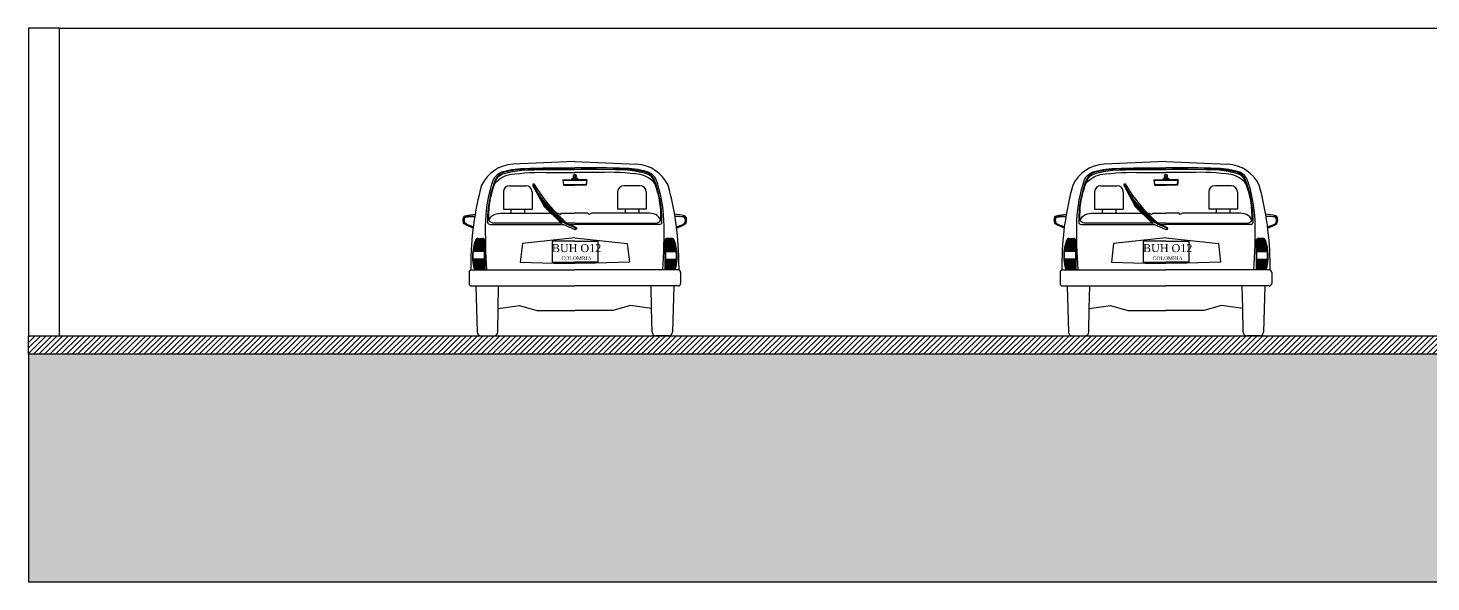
# Model space of a CAD drawing. Header units: millimetres. Extents: x 2056 to 4470, y 1400 to 3101.
# Drawn here: x 2136.19 to 2147.58, y 1469.62 to 1474.12 of the extents above; entities that cross this region are included whole.
import ezdxf

# ---------------------------------------------------------------- set-up
doc = ezdxf.new("R2010")
doc.units = ezdxf.units.MM
for name, color, linetype in [('A-PLAN-2', 4, 'Continuous'), ('A-PLAN-3', 3, 'Continuous'), ('A-PLAN-5', 1, 'Continuous'), ('A-PLAN-6', 9, 'Continuous')]:
    doc.layers.add(name, color=color, linetype=linetype)
doc.layers.add('A-WALL', color=16, linetype='Continuous', lineweight=30)
doc.styles.add('TIMES', font='times.shx')

# ---------------------------------------------------------------- blocks, each defined once
blk = doc.blocks.new('*X40')
at = {"color": 0}
for p, q in [((593.042, 813.261), (593.124, 813.261)), ((593.043, 813.257), (593.124, 813.257)), ((593.044, 813.253), (593.124, 813.253)), ((593.044, 813.249), (593.124, 813.249)), ((593.045, 813.245), (593.124, 813.245)), ((593.046, 813.241), (593.124, 813.241)), ((593.047, 813.237), (593.124, 813.237)), ((593.047, 813.233), (593.124, 813.233)), ((593.048, 813.229), (593.124, 813.229)), ((593.049, 813.225), (593.124, 813.225)), ((593.049, 813.221), (593.124, 813.221)), ((593.05, 813.217), (593.124, 813.217)), ((593.051, 813.213), (593.124, 813.213)), ((593.052, 813.209), (593.124, 813.209)), ((593.052, 813.205), (593.124, 813.205)), ((593.053, 813.201), (593.124, 813.201)), ((593.054, 813.197), (593.124, 813.197)), ((593.055, 813.193), (593.124, 813.193)), ((593.055, 813.189), (593.123, 813.189)), ((593.056, 813.185), (593.123, 813.185))]:
    blk.add_line(p, q, dxfattribs=at)
blk = doc.blocks.new('*X41')
at = {"color": 0}
for p, q in [((593.049, 813.355), (593.124, 813.355)), ((593.051, 813.362), (593.124, 813.362)), ((593.052, 813.369), (593.124, 813.369)), ((593.054, 813.376), (593.124, 813.376)), ((593.056, 813.383), (593.124, 813.383)), ((593.058, 813.39), (593.124, 813.39)), ((593.061, 813.397), (593.124, 813.397)), ((593.063, 813.404), (593.123, 813.404)), ((593.068, 813.411), (593.119, 813.411)), ((593.044, 813.327), (593.123, 813.327)), ((593.045, 813.334), (593.124, 813.334)), ((593.046, 813.341), (593.124, 813.341)), ((593.047, 813.348), (593.124, 813.348))]:
    blk.add_line(p, q, dxfattribs=at)
blk = doc.blocks.new('BREAKPOS')
for p, q in [((-0.003, 1.414), (-0.505, 1.393)), ((-0.003, 1.414), (0.5, 1.393)), ((-0.003, 1.358), (-0.356, 1.354)), ((-0.101, 1.267), (-0.095, 1.223)), ((-0.101, 1.267), (-0.003, 1.267)), ((-0.003, 1.358), (0.351, 1.354)), ((0.096, 1.267), (-0.003, 1.267)), ((0.096, 1.267), (0.09, 1.223)), ((-0.582, 1.168), (-0.582, 1.027)), ((-0.532, 1.218), (-0.4, 1.218)), ((-0.35, 1.168), (-0.35, 1.027)), ((-0.095, 1.223), (-0.003, 1.223)), ((0.09, 1.223), (-0.003, 1.223)), ((0.345, 1.168), (0.345, 1.027)), ((0.527, 1.218), (0.395, 1.218)), ((0.577, 1.168), (0.577, 1.027)), ((-0.582, 1.027), (-0.35, 1.027)), ((-0.521, 1.027), (-0.521, 0.996)), ((-0.411, 1.027), (-0.411, 0.996)), ((0.577, 1.027), (0.345, 1.027)), ((0.406, 1.027), (0.406, 0.996)), ((0.516, 1.027), (0.516, 0.996)), ((-0.902, 0.946), (-0.9, 0.921)), ((-0.814, 0.972), (-0.883, 0.968)), ((0.809, 0.972), (0.878, 0.968)), ((0.897, 0.946), (0.895, 0.921)), ((-0.887, 0.904), (-0.827, 0.882)), ((-0.691, 0.903), (-0.098, 0.903)), ((-0.047, 0.903), (-0.003, 0.903)), ((0.685, 0.903), (-0.003, 0.903)), ((0.882, 0.904), (0.822, 0.882)), ((-0.79, 0.79), (-0.754, 0.79)), ((-0.734, 0.77), (-0.734, 0.534)), ((-0.428, 0.75), (-0.446, 0.598)), ((-0.003, 0.794), (-0.428, 0.75)), ((-0.003, 0.794), (0.423, 0.75)), ((0.423, 0.75), (0.441, 0.598)), ((0.729, 0.77), (0.729, 0.534)), ((0.785, 0.79), (0.749, 0.79)), ((-0.446, 0.598), (-0.171, 0.588)), ((-0.171, 0.588), (-0.003, 0.588)), ((0.166, 0.588), (-0.003, 0.588)), ((0.441, 0.598), (0.166, 0.588)), ((-0.862, 0.514), (-0.862, 0.424)), ((-0.848, 0.569), (-0.848, 0.534)), ((-0.842, 0.534), (-0.003, 0.534)), ((0.836, 0.534), (-0.003, 0.534)), ((0.842, 0.569), (0.842, 0.534)), ((0.842, 0.569), (0.842, 0.534)), ((0.856, 0.514), (0.856, 0.424)), ((-0.842, 0.404), (-0.003, 0.404)), ((-0.806, 0.405), (-0.795, 0.028)), ((-0.626, 0.222), (-0.622, 0.404)), ((0.836, 0.404), (-0.003, 0.404)), ((0.621, 0.222), (0.617, 0.404)), ((0.801, 0.405), (0.79, 0.028)), ((-0.626, 0.222), (-0.453, 0.246)), ((-0.453, 0.246), (-0.311, 0.205)), ((0.448, 0.246), (0.306, 0.205)), ((0.621, 0.222), (0.448, 0.246)), ((-0.629, 0.028), (-0.626, 0.222)), ((-0.311, 0.205), (-0.003, 0.205)), ((0.306, 0.205), (-0.003, 0.205)), ((0.624, 0.028), (0.621, 0.222)), ((-0.765, -0.001), (-0.659, -0.001)), ((0.76, -0.001), (0.654, -0.001))]:
    blk.add_line(p, q)
for points in [[(-0.716, 0.534, -0.023319), (-0.726, 0.937, -0.070827), (-0.663, 1.27, -0.143636), (-0.607, 1.326, -0.076099), (-0.418, 1.359, -0.005732), (-0.003, 1.365, 0.001219)], [(-0.116, 0.915), (-0.668, 0.915, -0.310002), (-0.701, 0.945, -0.045966), (-0.691, 1.097, -0.056143), (-0.634, 1.28, -0.172421), (-0.584, 1.316, -0.043166), (-0.434, 1.344, -0.014659), (-0.028, 1.35, 0.002846), (-0.003, 1.349, -1.0157)], [(-0.653, 1.235, -0.179752), (-0.534, 1.309, -0.041451), (-0.199, 1.326), (-0.003, 1.326)], [(0.711, 0.534, 0.023319), (0.721, 0.937, 0.070827), (0.658, 1.27, 0.143636), (0.602, 1.326, 0.076099), (0.413, 1.359, 0.005732), (-0.003, 1.365, -0.001219)], [(-0.003, 0.915), (0.663, 0.915, 0.310002), (0.696, 0.945, 0.045966), (0.686, 1.097, 0.056143), (0.629, 1.28, 0.172421), (0.579, 1.316, 0.043166), (0.429, 1.344, 0.014659), (0.022, 1.35, -0.002846), (-0.003, 1.349, 1.0157)], [(0.647, 1.235, 0.179752), (0.529, 1.309, 0.041451), (0.194, 1.326), (-0.003, 1.326)], [(-0.338, 1.221), (-0.341, 1.233), (-0.335, 1.234, 0.080976), (-0.07, 0.917), (-0.072, 0.913, -0.08228), (-0.305, 1.165)], [(-0.072, 0.913, -0.082101), (-0.281, 1.123)], [(-0.828, 0.874, -0.036339), (-0.901, 0.908, -0.186983), (-0.909, 0.948, -0.292931), (-0.892, 0.974, -0.027632), (-0.811, 0.987, -1.117741)], [(-0.827, 0.885, -0.02502), (-0.889, 0.908, -0.214342), (-0.897, 0.921, -0.175694), (-0.898, 0.952, -0.206837), (-0.887, 0.964, -0.03803), (-0.815, 0.968, -0.975066)], [(-0.699, 0.938, -0.204777), (-0.656, 0.985, -0.101513), (-0.593, 0.996), (-0.198, 0.996)], [(0.002, 0.882, -1.255324), (-0.006, 0.863), (-0.112, 0.908), (-0.114, 0.918), (-0.109, 0.925), (-0.102, 0.926), (0.002, 0.882)], [(-0.105, 0.926, 0.032666), (-0.002, 0.88, 0.178299)], [(-0.074, 0.915), (-0.076, 0.915, -0.310002)], [(-0.003, 0.915), (-0.071, 0.915, -0.310002)], [(0.694, 0.938, 0.204777), (0.651, 0.985, 0.101513), (0.588, 0.996), (0.132, 0.996), (0.114, 0.985), (0.104, 0.996), (-0.003, 0.996)], [(0.823, 0.874, 0.036339), (0.896, 0.908, 0.186983), (0.904, 0.948, 0.292931), (0.887, 0.974, 0.027632), (0.806, 0.987, 1.117741)], [(0.822, 0.885, 0.02502), (0.883, 0.908, 0.214342), (0.892, 0.921, 0.175694), (0.893, 0.952, 0.206837), (0.882, 0.964, 0.03803), (0.81, 0.968, 0.975066)], [(-0.005, 0.864, 0.583471), (0.002, 0.876, 2.296919)], [(-0.738, 0.539), (-0.812, 0.539, -0.083318), (-0.827, 0.666, -0.045873), (-0.807, 0.767, -0.11685), (-0.794, 0.783), (-0.756, 0.783, -0.356296), (-0.738, 0.765), (-0.738, 0.539)], [(0.733, 0.539), (0.806, 0.539, 0.083318), (0.822, 0.666, 0.045873), (0.802, 0.767, 0.11685), (0.789, 0.783), (0.751, 0.783, 0.356296), (0.733, 0.765), (0.733, 0.539)]]:
    blk.add_lwpolyline(points, format="xyb")
for points in [[(-0.093, 1.225), (-0.097, 1.263), (0.092, 1.263), (0.089, 1.225)], [(-0.024, 1.267), (-0.024, 1.28), (0.018, 1.28), (0.018, 1.267)], [(-0.008, 1.28), (-0.008, 1.299), (0.003, 1.299), (0.003, 1.28)]]:
    blk.add_lwpolyline(points, close=True)
for points in [[(-0.255, 1.058), (-0.343, 1.219), (-0.341, 1.222), (-0.253, 1.06)], [(-0.341, 1.222), (-0.338, 1.221), (-0.248, 1.064)], [(-0.112, 0.912), (-0.258, 1.054), (-0.255, 1.058), (-0.112, 0.921)], [(-0.111, 0.922), (-0.253, 1.06), (-0.25, 1.064), (-0.107, 0.925)], [(-0.25, 1.064), (-0.248, 1.064), (-0.102, 0.926)], [(-0.153, 0.996), (-0.138, 0.996), (-0.119, 0.985), (-0.11, 0.996), (-0.003, 0.996)], [(-0.188, 0.768), (-0.188, 0.598), (-0.003, 0.598)], [(-0.003, 0.768), (-0.188, 0.768)], [(0.183, 0.768), (0.183, 0.598), (-0.003, 0.598)], [(-0.003, 0.768), (0.183, 0.768)]]:
    blk.add_lwpolyline(points)
for points in [[(-0.742, 0.684), (-0.822, 0.684, -0.051725), (-0.803, 0.762, -0.218992), (-0.789, 0.777), (-0.757, 0.777, -0.339173), (-0.742, 0.757)], [(0.737, 0.684), (0.817, 0.684, 0.051725), (0.798, 0.762, 0.218992), (0.784, 0.777), (0.752, 0.777, 0.339173), (0.737, 0.757)], [(-0.742, 0.621), (-0.824, 0.621, 0.002134), (-0.809, 0.543), (-0.742, 0.543)], [(0.737, 0.621), (0.819, 0.621, -0.002134), (0.804, 0.543), (0.737, 0.543)]]:
    blk.add_lwpolyline(points, format="xyb", close=True)
for centre, radius, start, end in [((-0.489, 1.093), 0.3, 93.0927, 154.4943), ((0.484, 1.093), 0.3, 25.5057, 86.9073), ((0.149, 0.945), 0.86, 157.2288, 181.5112), ((-0.556, 1.229), 0.1, 103.0571, 151.2532), ((-0.336, 0.282), 1.073, 90.684, 103.0571), ((-0.003, 1.296), 0.0144, 294.0416, 245.9584), ((0.331, 0.282), 1.073, 76.9429, 89.316), ((0.551, 1.229), 0.1, 28.7468, 76.9429), ((-0.155, 0.945), 0.86, 358.4888, 22.7712), ((1.658, 0.564), 2.506, 164.7529, 179.8739), ((-0.532, 1.168), 0.05, 90, 180), ((-0.4, 1.168), 0.05, 0, 90), ((0.395, 1.168), 0.05, 90, 180), ((0.527, 1.168), 0.05, 0, 90), ((-1.663, 0.564), 2.506, 0.1261, 15.2471), ((-0.882, 0.948), 0.02, 93.8109, 183.9485), ((-0.88, 0.923), 0.02, 183.9485, 249.7909), ((-0.691, 0.923), 0.02, 181.8265, 270), ((0.685, 0.923), 0.02, 270, 358.1735), ((0.877, 0.948), 0.02, 356.0515, 86.1891), ((0.875, 0.923), 0.02, 290.2091, 356.0515), ((-0.456, 0.645), 0.377, 159.5617, 197.1712), ((-0.79, 0.77), 0.02, 90, 160.0057), ((-0.754, 0.77), 0.02, 0, 90), ((0.749, 0.77), 0.02, 90, 180), ((0.785, 0.77), 0.02, 19.9943, 90), ((0.451, 0.645), 0.377, 342.8288, 20.4383), ((-0.842, 0.514), 0.02, 90, 180), ((0.836, 0.514), 0.02, 0, 90), ((0.836, 0.514), 0.02, 0, 90), ((-0.842, 0.424), 0.02, 180, 270), ((0.836, 0.424), 0.02, 270, 0), ((-0.765, 0.029), 0.03, 182.2738, 270), ((-0.659, 0.029), 0.03, 270, 357.7529), ((0.654, 0.029), 0.03, 182.2471, 270), ((0.76, 0.029), 0.03, 270, 357.7262)]:
    blk.add_arc(centre, radius, start, end)
for name in ['*X41', '*X40']:
    blk.add_blockref(name, (-593.866, -812.641))
at = {"xscale": -1}
for name in ['*X41', '*X40']:
    blk.add_blockref(name, (593.861, -812.641), dxfattribs=at)
at = {"style": 'TIMES'}
for s, height, p in [('BUH O12', 0.065, (-0.189, 0.679)), ('COLOMBIA', 0.03, (-0.111, 0.614))]:
    blk.add_text(s, height=height, dxfattribs=at).set_placement(p)

msp = doc.modelspace()

# ---------------------------------------------------------------- hatches: boundary and pattern name
at = {"layer": 'A-PLAN-5'}
h = msp.add_hatch(dxfattribs=at)
h.set_pattern_fill('ANSI31', color=256, scale=0.01, style=0)
h.set_pattern_definition([(45, (-986882.03835, -1731690.825762), (-0.02245064030267, 0.02245064030267), [])])
h.paths.add_polyline_path([(2136.193, 1471.623), (2183.439, 1471.623), (2183.439, 1471.473), (2136.193, 1471.473)])
at = {"layer": 'A-PLAN-6'}
h = msp.add_hatch(dxfattribs=at)
h.set_pattern_fill('AR-PARQ1', color=256, scale=0.002, angle=45, style=0)
h.set_pattern_definition([(135, (-987022.03835, -1731690.82576), (-0.86210458762, 1e-15), [0.6096, -0.6096]), (135, (-987021.9665, -1731690.7539), (-0.86210458762, 1e-15), [0.6096, -0.6096]), (135, (-987021.89467, -1731690.6821), (-0.86210458762, 1e-15), [0.6096, -0.6096]), (135, (-987021.8228, -1731690.61024), (-0.86210458762, 1e-15), [0.6096, -0.6096]), (135, (-987021.751, -1731690.5384), (-0.86210458762, 1e-15), [0.6096, -0.6096]), (135, (-987021.67914, -1731690.46655), (-0.86210458762, 1e-15), [0.6096, -0.6096]), (135, (-987021.6073, -1731690.3947), (-0.86210458762, 1e-15), [0.6096, -0.6096]), (45, (-987022.4694, -1731690.3947), (0.86210458762, -1e-15), [0.6096, -0.6096]), (45, (-987022.54124, -1731690.32287), (0.86210458762, -1e-15), [0.6096, -0.6096]), (45, (-987022.6131, -1731690.251), (0.86210458762, -1e-15), [0.6096, -0.6096]), (45, (-987022.6849, -1731690.1792), (0.86210458762, -1e-15), [0.6096, -0.6096]), (45, (-987022.7568, -1731690.10734), (0.86210458762, -1e-15), [0.6096, -0.6096]), (45, (-987022.8286, -1731690.0355), (0.86210458762, -1e-15), [0.6096, -0.6096]), (45, (-987022.90045, -1731689.96366), (0.86210458762, -1e-15), [0.6096, -0.6096])])
h.paths.add_polyline_path([(2136.193, 1471.473), (2136.193, 1469.623), (2197.987, 1469.623), (2197.987, 1471.448), (2186.2, 1471.448), (2186.2, 1471.623), (2183.439, 1471.623), (2183.439, 1471.473)])

# ---------------------------------------------------------------- linework, layer by layer
at = {"layer": 'A-PLAN-2'}
msp.add_lwpolyline([(2136.193, 1471.473), (2136.193, 1469.623), (2197.987, 1469.623), (2197.987, 1471.448), (2186.2, 1471.448), (2186.2, 1471.623), (2183.439, 1471.623), (2183.439, 1471.473), (2136.193, 1471.473)], dxfattribs=at)
at = {"layer": 'A-PLAN-6'}
msp.add_lwpolyline([(2136.443, 1474.123), (2159.72, 1474.123)], dxfattribs=at)
at = {"layer": 'A-WALL'}
for points in [[(2136.443, 1471.623), (2136.443, 1474.123), (2136.193, 1474.123), (2136.193, 1471.623)], [(2136.193, 1471.623), (2183.439, 1471.623), (2183.439, 1471.473), (2136.193, 1471.473)]]:
    msp.add_lwpolyline(points, close=True, dxfattribs=at)
at = {"layer": 'A-WALL', "const_width": 0.01}
msp.add_lwpolyline([(2136.193, 1471.623), (2158.945, 1471.623)], dxfattribs=at)

# ---------------------------------------------------------------- block references
at = {"layer": 'A-PLAN-3'}
for p in [(2140.631, 1471.624), (2145.431, 1471.624)]:
    msp.add_blockref('BREAKPOS', p, dxfattribs=at)

doc.saveas('drawing.dxf')
